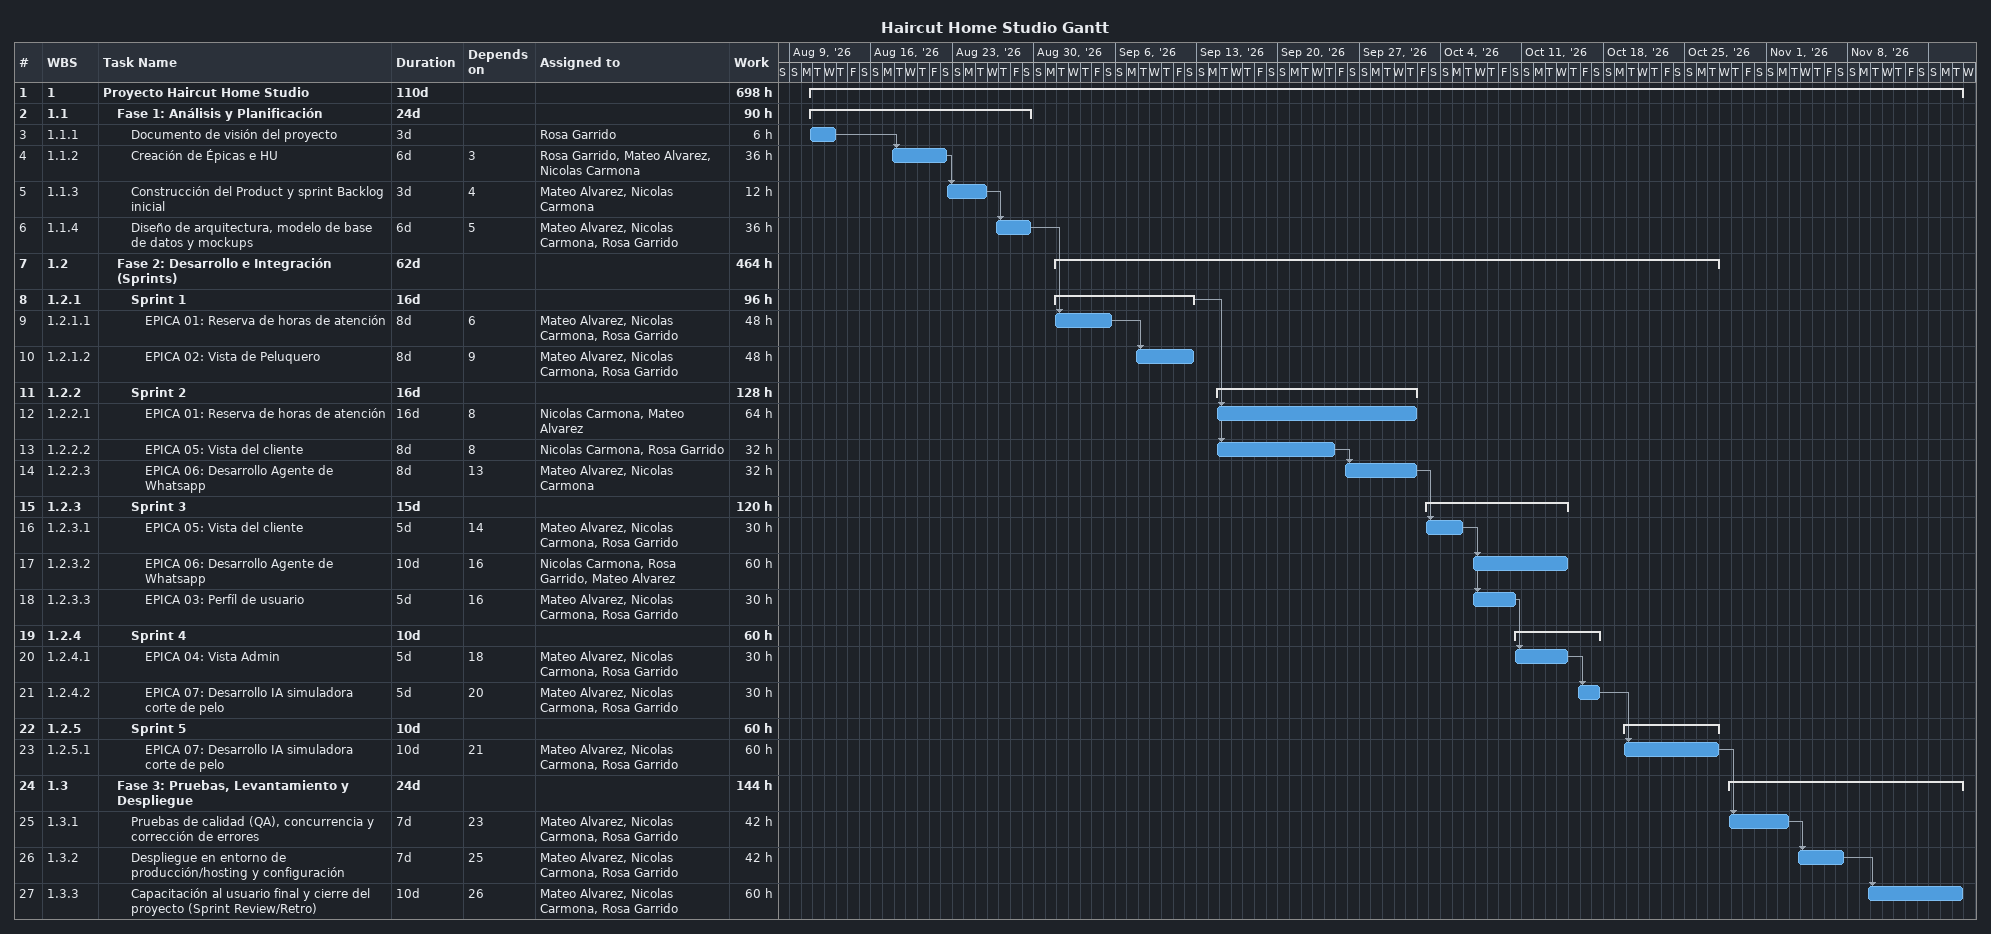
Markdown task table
Haircut Home Studio Gantt

| ID | WBS | Task | Duration | Start | Finish | Predecessors | Resources | Work (h) |
|---|---|---|---|---|---|---|---|---|
| 1 | 1 | **Proyecto Haircut Home Studio** | 110d | 2026-08-10 | 2026-11-17 |  |  | 698 |
| 2 | 1.1 | **Fase 1: Análisis y Planificación** | 24d | 2026-08-10 | 2026-08-29 |  |  | 90 |
| 3 | 1.1.1 | Documento de visión del proyecto | 3d | 2026-08-10 | 2026-08-12 |  | Rosa Garrido | 6 |
| 4 | 1.1.2 | Creación de Épicas e HU | 6d | 2026-08-17 | 2026-08-22 | 3 | Rosa Garrido, Mateo Alvarez, Nicolas Carmona | 36 |
| 5 | 1.1.3 | Construcción del Product y sprint Backlog inicial | 3d | 2026-08-22 | 2026-08-25 | 4 | Mateo Alvarez, Nicolas Carmona | 12 |
| 6 | 1.1.4 | Diseño de arquitectura, modelo de base de datos y mockups | 6d | 2026-08-26 | 2026-08-29 | 5 | Mateo Alvarez, Nicolas Carmona, Rosa Garrido | 36 |
| 7 | 1.2 | **Fase 2: Desarrollo e Integración (Sprints)** | 62d | 2026-08-31 | 2026-10-27 |  |  | 464 |
| 8 | 1.2.1 | **Sprint 1** | 16d | 2026-08-31 | 2026-09-12 |  |  | 96 |
| 9 | 1.2.1.1 | EPICA 01: Reserva de horas de atención | 8d | 2026-08-31 | 2026-09-05 | 6 | Mateo Alvarez, Nicolas Carmona, Rosa Garrido | 48 |
| 10 | 1.2.1.2 | EPICA 02: Vista de Peluquero | 8d | 2026-09-07 | 2026-09-12 | 9 | Mateo Alvarez, Nicolas Carmona, Rosa Garrido | 48 |
| 11 | 1.2.2 | **Sprint 2** | 16d | 2026-09-14 | 2026-10-01 |  |  | 128 |
| 12 | 1.2.2.1 | EPICA 01: Reserva de horas de atención | 16d | 2026-09-14 | 2026-10-01 | 8 | Nicolas Carmona, Mateo Alvarez | 64 |
| 13 | 1.2.2.2 | EPICA 05: Vista del cliente | 8d | 2026-09-14 | 2026-09-24 | 8 | Nicolas Carmona, Rosa Garrido | 32 |
| 14 | 1.2.2.3 | EPICA 06: Desarrollo Agente de Whatsapp | 8d | 2026-09-25 | 2026-10-01 | 13 | Mateo Alvarez, Nicolas Carmona | 32 |
| 15 | 1.2.3 | **Sprint 3** | 15d | 2026-10-02 | 2026-10-14 |  |  | 120 |
| 16 | 1.2.3.1 | EPICA 05: Vista del cliente | 5d | 2026-10-02 | 2026-10-05 | 14 | Mateo Alvarez, Nicolas Carmona, Rosa Garrido | 30 |
| 17 | 1.2.3.2 | EPICA 06: Desarrollo Agente de Whatsapp | 10d | 2026-10-06 | 2026-10-14 | 16 | Nicolas Carmona, Rosa Garrido, Mateo Alvarez | 60 |
| 18 | 1.2.3.3 | EPICA 03: Perfíl de usuario | 5d | 2026-10-06 | 2026-10-10 | 16 | Mateo Alvarez, Nicolas Carmona, Rosa Garrido | 30 |
| 19 | 1.2.4 | **Sprint 4** | 10d | 2026-10-10 | 2026-10-17 |  |  | 60 |
| 20 | 1.2.4.1 | EPICA 04: Vista Admin | 5d | 2026-10-10 | 2026-10-14 | 18 | Mateo Alvarez, Nicolas Carmona, Rosa Garrido | 30 |
| 21 | 1.2.4.2 | EPICA 07: Desarrollo IA simuladora corte de pelo | 5d | 2026-10-15 | 2026-10-17 | 20 | Mateo Alvarez, Nicolas Carmona, Rosa Garrido | 30 |
| 22 | 1.2.5 | **Sprint 5** | 10d | 2026-10-19 | 2026-10-27 |  |  | 60 |
| 23 | 1.2.5.1 | EPICA 07: Desarrollo IA simuladora corte de pelo | 10d | 2026-10-19 | 2026-10-27 | 21 | Mateo Alvarez, Nicolas Carmona, Rosa Garrido | 60 |
| 24 | 1.3 | **Fase 3: Pruebas, Levantamiento y Despliegue** | 24d | 2026-10-28 | 2026-11-17 |  |  | 144 |
| 25 | 1.3.1 | Pruebas de calidad (QA), concurrencia y corrección de errores | 7d | 2026-10-28 | 2026-11-02 | 23 | Mateo Alvarez, Nicolas Carmona, Rosa Garrido | 42 |
| 26 | 1.3.2 | Despliegue en entorno de producción/hosting y configuración | 7d | 2026-11-03 | 2026-11-07 | 25 | Mateo Alvarez, Nicolas Carmona, Rosa Garrido | 42 |
| 27 | 1.3.3 | Capacitación al usuario final y cierre del proyecto (Sprint Review/Retro) | 10d | 2026-11-09 | 2026-11-17 | 26 | Mateo Alvarez, Nicolas Carmona, Rosa Garrido | 60 |
